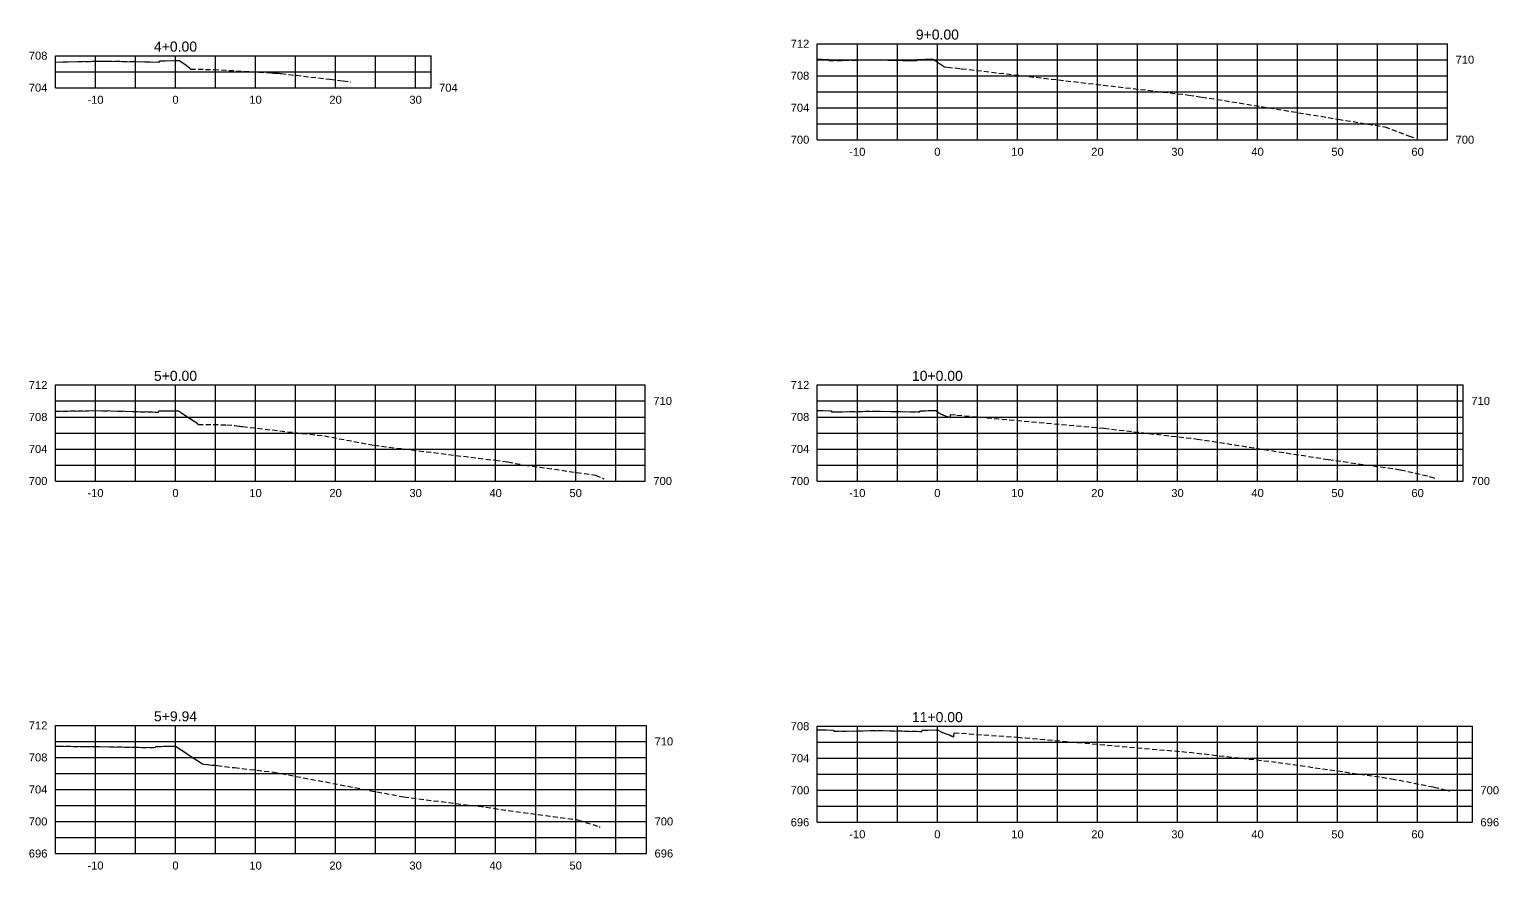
# Model space of a CAD drawing. Header units: millimetres. Extents: x 340454 to 342791, y 6993867 to 6995092.
# Drawn here: x 342430.2 to 342613.7, y 6994181 to 6994286 of the extents above; entities that cross this region are included whole.
import ezdxf

# ---------------------------------------------------------------- set-up
doc = ezdxf.new("R2010")
doc.units = ezdxf.units.MM
doc.header["$LTSCALE"] = 10
doc.linetypes.add('CENTER', pattern=[50.8, 31.75, -6.35, 6.35, -6.35])
doc.linetypes.add('HIDDEN', pattern=[0.375, 0.25, -0.125])
for name, color, linetype in [('_1 SEC_Superfície_Topo', 20, 'Continuous'), ('_1 SEC_Terreno Natural', 80, 'HIDDEN'), ('F-SC-CAIXA', 4, 'Continuous'), ('F-SC-MALHA', 253, 'Continuous'), ('F-SC-MALHA-TXT', 8, 'Continuous')]:
    doc.layers.add(name, color=color, linetype=linetype)
doc.styles.get("Standard").update_dxf_attribs({"font": 'arial.ttf'})

msp = doc.modelspace()

# ---------------------------------------------------------------- linework, layer by layer
at = {"layer": '_1 SEC_Superfície_Topo', "color": 20, "linetype": 'Continuous', "lineweight": -3}
for points in [[(342433.42, 6994281.92), (342438, 6994282.01), (342439.9, 6994282.04), (342444.62, 6994281.95), (342446.4, 6994281.91), (342446.41, 6994281.99), (342446.42, 6994282.02), (342446.42, 6994282.03), (342446.42, 6994282.03), (342446.42, 6994282.03), (342446.43, 6994282.04), (342446.43, 6994282.04), (342446.43, 6994282.04), (342446.43, 6994282.04), (342446.44, 6994282.05), (342446.44, 6994282.05), (342446.45, 6994282.05), (342446.45, 6994282.06), (342446.45, 6994282.06), (342446.46, 6994282.06), (342446.46, 6994282.06), (342446.46, 6994282.06), (342446.47, 6994282.06), (342446.51, 6994282.06), (342446.52, 6994282.06), (342448.28, 6994282.1), (342448.42, 6994282.1), (342448.9, 6994282.11), (342449.1, 6994281.98), (342449.76, 6994281.54), (342449.77, 6994281.52), (342449.78, 6994281.51), (342449.79, 6994281.51), (342449.79, 6994281.5), (342449.91, 6994281.39), (342449.99, 6994281.34), (342450, 6994281.32), (342450.16, 6994281.18), (342450.17, 6994281.17), (342450.31, 6994281.04)], [(342528.61, 6994282.28), (342529.83, 6994282.25), (342529.94, 6994282.25), (342529.99, 6994282.25), (342529.99, 6994282.25), (342529.99, 6994282.25), (342530, 6994282.25), (342530.01, 6994282.25), (342530.01, 6994282.25), (342530.01, 6994282.25), (342530.02, 6994282.25), (342530.02, 6994282.24), (342530.02, 6994282.24), (342530.02, 6994282.24), (342530.03, 6994282.23), (342530.04, 6994282.23), (342530.04, 6994282.23), (342530.04, 6994282.23), (342530.04, 6994282.22), (342530.04, 6994282.21), (342530.04, 6994282.21), (342530.04, 6994282.2), (342530.06, 6994282.1), (342534.73, 6994282.19), (342535.56, 6994282.21), (342539.71, 6994282.12), (342541.06, 6994282.1), (342541.07, 6994282.13), (342541.09, 6994282.21), (342541.09, 6994282.21), (342541.09, 6994282.21), (342541.09, 6994282.22), (342541.09, 6994282.22), (342541.1, 6994282.23), (342541.1, 6994282.23), (342541.1, 6994282.23), (342541.1, 6994282.23), (342541.11, 6994282.24), (342541.11, 6994282.24), (342541.11, 6994282.24), (342541.12, 6994282.24), (342541.12, 6994282.24), (342541.13, 6994282.24), (342541.13, 6994282.24), (342541.14, 6994282.25), (342541.17, 6994282.25), (342541.18, 6994282.25), (342542.5, 6994282.27), (342543.06, 6994282.28), (342543.53, 6994281.97), (342543.61, 6994281.92), (342544.52, 6994281.31)], [(342433.42, 6994238.29), (342437.55, 6994238.36), (342438.42, 6994238.37), (342442.12, 6994238.28), (342446.29, 6994238.18), (342446.29, 6994238.19), (342446.29, 6994238.19), (342446.29, 6994238.19), (342446.29, 6994238.19), (342446.29, 6994238.19), (342446.29, 6994238.19), (342446.3, 6994238.19), (342446.3, 6994238.2), (342446.3, 6994238.2), (342446.3, 6994238.2), (342446.32, 6994238.29), (342446.33, 6994238.3), (342446.33, 6994238.3), (342446.33, 6994238.31), (342446.34, 6994238.32), (342446.34, 6994238.32), (342446.35, 6994238.32), (342446.36, 6994238.33), (342446.37, 6994238.33), (342446.41, 6994238.33), (342446.74, 6994238.33), (342448.42, 6994238.36), (342448.78, 6994238.36), (342449.16, 6994238.11), (342450.72, 6994237.06), (342450.78, 6994237.04), (342450.82, 6994237.02), (342450.84, 6994237.01), (342450.97, 6994236.92), (342451.11, 6994236.79), (342451.14, 6994236.77), (342451.24, 6994236.68), (342451.27, 6994236.65)], [(342528.61, 6994238.39), (342528.68, 6994238.39), (342530.28, 6994238.36), (342530.32, 6994238.36), (342530.33, 6994238.36), (342530.33, 6994238.36), (342530.34, 6994238.36), (342530.35, 6994238.35), (342530.35, 6994238.35), (342530.35, 6994238.35), (342530.36, 6994238.35), (342530.36, 6994238.35), (342530.36, 6994238.34), (342530.37, 6994238.34), (342530.37, 6994238.34), (342530.37, 6994238.34), (342530.37, 6994238.33), (342530.38, 6994238.33), (342530.38, 6994238.32), (342530.38, 6994238.32), (342530.38, 6994238.32), (342530.4, 6994238.23), (342530.4, 6994238.21), (342531.75, 6994238.23), (342535.9, 6994238.31), (342538.36, 6994238.26), (342541.4, 6994238.2), (342541.41, 6994238.25), (342541.43, 6994238.3), (342541.43, 6994238.31), (342541.43, 6994238.31), (342541.43, 6994238.32), (342541.43, 6994238.32), (342541.43, 6994238.32), (342541.44, 6994238.33), (342541.44, 6994238.33), (342541.44, 6994238.33), (342541.45, 6994238.34), (342541.45, 6994238.34), (342541.45, 6994238.34), (342541.46, 6994238.34), (342541.46, 6994238.34), (342541.47, 6994238.34), (342541.47, 6994238.34), (342541.47, 6994238.35), (342541.5, 6994238.35), (342541.52, 6994238.35), (342542.61, 6994238.37), (342543.4, 6994238.38), (342543.61, 6994238.25), (342543.76, 6994238.14), (342544, 6994237.98), (342544.01, 6994237.98), (342544.01, 6994237.98), (342544.02, 6994237.97), (342544.02, 6994237.97), (342544.04, 6994237.96), (342544.04, 6994237.96), (342544.05, 6994237.96), (342544.06, 6994237.96), (342544.07, 6994237.95), (342544.07, 6994237.95), (342544.09, 6994237.94), (342544.09, 6994237.94), (342544.1, 6994237.93), (342544.11, 6994237.93), (342544.12, 6994237.93), (342544.12, 6994237.92), (342544.14, 6994237.92), (342544.14, 6994237.92), (342544.15, 6994237.91), (342544.16, 6994237.91), (342544.17, 6994237.9), (342544.18, 6994237.9), (342544.19, 6994237.89), (342544.19, 6994237.89), (342544.21, 6994237.89), (342544.21, 6994237.88), (342544.23, 6994237.88), (342544.23, 6994237.88), (342544.25, 6994237.87), (342544.25, 6994237.87), (342544.26, 6994237.86), (342544.27, 6994237.86), (342544.28, 6994237.85), (342544.3, 6994237.85), (342544.3, 6994237.85), (342544.32, 6994237.84), (342544.32, 6994237.84), (342544.34, 6994237.83), (342544.34, 6994237.83), (342544.36, 6994237.83), (342544.36, 6994237.82), (342544.38, 6994237.82), (342544.38, 6994237.81), (342544.72, 6994237.68), (342544.72, 6994237.68), (342544.75, 6994237.67), (342544.76, 6994237.67), (342544.79, 6994237.66), (342544.79, 6994237.65), (342544.82, 6994237.64), (342544.83, 6994237.64), (342544.86, 6994237.63), (342544.87, 6994237.63), (342544.9, 6994237.61), (342544.93, 6994237.6), (342544.94, 6994237.6), (342544.97, 6994237.59), (342544.97, 6994237.59), (342545, 6994237.57), (342545.01, 6994237.57), (342545.04, 6994237.56), (342545.05, 6994237.56), (342545.08, 6994237.55), (342545.09, 6994237.54), (342545.12, 6994237.53), (342545.15, 6994237.52), (342545.18, 6994237.51), (342545.18, 6994237.51), (342545.21, 6994237.5), (342545.24, 6994237.49), (342545.27, 6994237.48)], [(342528.61, 6994198.56), (342528.68, 6994198.49), (342529.71, 6994198.47), (342530.56, 6994198.45), (342530.58, 6994198.45), (342530.61, 6994198.45), (342530.61, 6994198.45), (342530.62, 6994198.45), (342530.62, 6994198.45), (342530.62, 6994198.45), (342530.63, 6994198.45), (342530.63, 6994198.45), (342530.64, 6994198.44), (342530.64, 6994198.44), (342530.64, 6994198.44), (342530.65, 6994198.43), (342530.65, 6994198.43), (342530.65, 6994198.43), (342530.65, 6994198.42), (342530.65, 6994198.42), (342530.66, 6994198.42), (342530.66, 6994198.41), (342530.67, 6994198.37), (342530.68, 6994198.3), (342534.31, 6994198.37), (342536.18, 6994198.41), (342537.62, 6994198.38), (342541.68, 6994198.29), (342541.68, 6994198.31), (342541.7, 6994198.4), (342541.7, 6994198.41), (342541.7, 6994198.41), (342541.7, 6994198.41), (342541.71, 6994198.42), (342541.71, 6994198.43), (342541.71, 6994198.43), (342541.72, 6994198.43), (342541.72, 6994198.43), (342541.72, 6994198.43), (342541.73, 6994198.44), (342541.73, 6994198.44), (342541.73, 6994198.44), (342541.74, 6994198.44), (342541.74, 6994198.44), (342541.75, 6994198.44), (342541.75, 6994198.44), (342541.76, 6994198.44), (342541.8, 6994198.44), (342543.46, 6994198.48), (342543.61, 6994198.48), (342543.68, 6994198.48), (342543.71, 6994198.46), (342543.99, 6994198.27), (342544, 6994198.27), (342544, 6994198.27), (342544.01, 6994198.26), (342544.01, 6994198.26), (342544.03, 6994198.25), (342544.03, 6994198.25), (342544.05, 6994198.25), (342544.05, 6994198.25), (342544.07, 6994198.24), (342544.07, 6994198.24), (342544.08, 6994198.23), (342544.08, 6994198.23), (342544.1, 6994198.22), (342544.1, 6994198.22), (342544.12, 6994198.22), (342544.12, 6994198.21), (342544.14, 6994198.21), (342544.14, 6994198.21), (342544.14, 6994198.21), (342544.16, 6994198.2), (342544.16, 6994198.2), (342544.18, 6994198.19), (342544.18, 6994198.19), (342544.2, 6994198.18), (342544.2, 6994198.18), (342544.22, 6994198.18), (342544.22, 6994198.17), (342544.24, 6994198.17), (342545.19, 6994197.8), (342545.21, 6994197.79), (342545.23, 6994197.78), (342545.25, 6994197.78), (342545.26, 6994197.77), (342545.28, 6994197.76), (342545.3, 6994197.75), (342545.32, 6994197.75), (342545.34, 6994197.74), (342545.36, 6994197.73), (342545.38, 6994197.73), (342545.4, 6994197.72), (342545.41, 6994197.71), (342545.43, 6994197.7), (342545.45, 6994197.7), (342545.47, 6994197.69), (342545.49, 6994197.68), (342545.51, 6994197.68), (342545.53, 6994197.67), (342545.55, 6994197.66), (342545.57, 6994197.65), (342545.59, 6994197.65), (342545.61, 6994197.64), (342545.63, 6994197.63), (342545.63, 6994197.63), (342545.65, 6994197.63), (342545.66, 6994197.62), (342545.68, 6994197.61)], [(342433.42, 6994196.46), (342433.74, 6994196.45), (342436.94, 6994196.4), (342438.29, 6994196.41), (342443.22, 6994196.31), (342445.89, 6994196.26), (342445.9, 6994196.33), (342445.91, 6994196.34), (342445.91, 6994196.34), (342445.91, 6994196.35), (342445.91, 6994196.35), (342445.92, 6994196.36), (342445.92, 6994196.36), (342445.93, 6994196.36), (342445.94, 6994196.36), (342445.97, 6994196.36), (342445.98, 6994196.4), (342445.98, 6994196.4), (342445.98, 6994196.4), (342445.98, 6994196.41), (342445.98, 6994196.41), (342445.98, 6994196.41), (342445.99, 6994196.41), (342445.99, 6994196.41), (342445.99, 6994196.41), (342446.01, 6994196.41), (342447.59, 6994196.44), (342448.42, 6994196.46), (342448.43, 6994196.46), (342450.62, 6994195), (342451.8, 6994194.22)]]:
    msp.add_lwpolyline(points, dxfattribs=at)
at = {"layer": '_1 SEC_Terreno Natural', "color": 80, "linetype": 'HIDDEN', "lineweight": -3, "ltscale": 0.25}
for points in [[(342433.42, 6994281.92), (342438, 6994282.01), (342439.9, 6994282.04), (342444.62, 6994281.95), (342446.4, 6994281.91), (342446.41, 6994281.99), (342446.42, 6994282.02), (342446.42, 6994282.03), (342446.42, 6994282.03), (342446.42, 6994282.03), (342446.43, 6994282.04), (342446.43, 6994282.04), (342446.43, 6994282.04), (342446.43, 6994282.04), (342446.44, 6994282.05), (342446.44, 6994282.05), (342446.45, 6994282.05), (342446.45, 6994282.06), (342446.45, 6994282.06), (342446.46, 6994282.06), (342446.46, 6994282.06), (342446.46, 6994282.06), (342446.47, 6994282.06), (342446.51, 6994282.06), (342446.52, 6994282.06), (342448.28, 6994282.1), (342448.42, 6994282.1), (342448.9, 6994282.11), (342449.1, 6994281.98), (342449.76, 6994281.54), (342449.77, 6994281.52), (342449.78, 6994281.51), (342449.79, 6994281.51), (342449.79, 6994281.5), (342449.91, 6994281.39), (342449.99, 6994281.34), (342450, 6994281.32), (342450.16, 6994281.18), (342450.17, 6994281.17), (342450.31, 6994281.04), (342453.22, 6994280.99), (342460.42, 6994280.57), (342460.6, 6994280.56), (342460.71, 6994280.55), (342460.78, 6994280.54), (342460.83, 6994280.54), (342460.87, 6994280.54), (342461.35, 6994280.51), (342461.55, 6994280.49), (342461.62, 6994280.48), (342467.72, 6994279.77), (342469.37, 6994279.58), (342470.34, 6994279.46)], [(342528.61, 6994282.28), (342529.83, 6994282.25), (342529.94, 6994282.25), (342529.99, 6994282.25), (342529.99, 6994282.25), (342529.99, 6994282.25), (342530, 6994282.25), (342530.01, 6994282.25), (342530.01, 6994282.25), (342530.01, 6994282.25), (342530.02, 6994282.25), (342530.02, 6994282.24), (342530.02, 6994282.24), (342530.02, 6994282.24), (342530.03, 6994282.23), (342530.04, 6994282.23), (342530.04, 6994282.23), (342530.04, 6994282.23), (342530.04, 6994282.22), (342530.04, 6994282.21), (342530.04, 6994282.21), (342530.04, 6994282.2), (342530.06, 6994282.1), (342534.73, 6994282.19), (342535.56, 6994282.21), (342539.71, 6994282.12), (342541.06, 6994282.1), (342541.07, 6994282.13), (342541.09, 6994282.21), (342541.09, 6994282.21), (342541.09, 6994282.21), (342541.09, 6994282.22), (342541.09, 6994282.22), (342541.1, 6994282.23), (342541.1, 6994282.23), (342541.1, 6994282.23), (342541.1, 6994282.23), (342541.11, 6994282.24), (342541.11, 6994282.24), (342541.11, 6994282.24), (342541.12, 6994282.24), (342541.12, 6994282.24), (342541.13, 6994282.24), (342541.13, 6994282.24), (342541.14, 6994282.25), (342541.17, 6994282.25), (342541.18, 6994282.25), (342542.5, 6994282.27), (342543.06, 6994282.28), (342543.53, 6994281.97), (342543.61, 6994281.92), (342544.52, 6994281.31), (342544.87, 6994281.28), (342546.49, 6994281.11), (342546.64, 6994281.09), (342575.02, 6994277.8), (342576.65, 6994277.52), (342578.56, 6994277.26), (342593.69, 6994274.78), (342599.5, 6994273.82), (342602.49, 6994272.69), (342603.39, 6994272.42), (342603.4, 6994272.41), (342603.41, 6994272.41)], [(342433.42, 6994238.29), (342437.55, 6994238.36), (342438.42, 6994238.37), (342442.12, 6994238.28), (342446.29, 6994238.18), (342446.29, 6994238.19), (342446.29, 6994238.19), (342446.29, 6994238.19), (342446.29, 6994238.19), (342446.29, 6994238.19), (342446.29, 6994238.19), (342446.3, 6994238.19), (342446.3, 6994238.2), (342446.3, 6994238.2), (342446.3, 6994238.2), (342446.32, 6994238.29), (342446.33, 6994238.3), (342446.33, 6994238.3), (342446.33, 6994238.31), (342446.34, 6994238.32), (342446.34, 6994238.32), (342446.35, 6994238.32), (342446.36, 6994238.33), (342446.37, 6994238.33), (342446.41, 6994238.33), (342446.74, 6994238.33), (342448.42, 6994238.36), (342448.78, 6994238.36), (342449.16, 6994238.11), (342450.72, 6994237.06), (342450.78, 6994237.04), (342450.82, 6994237.02), (342450.84, 6994237.01), (342450.97, 6994236.92), (342451.11, 6994236.79), (342451.14, 6994236.77), (342451.24, 6994236.68), (342451.27, 6994236.65), (342454.83, 6994236.6), (342455.75, 6994236.5), (342455.79, 6994236.49), (342455.85, 6994236.49), (342456.08, 6994236.46), (342456.28, 6994236.44), (342456.31, 6994236.43), (342456.49, 6994236.41), (342456.65, 6994236.39), (342456.78, 6994236.38), (342456.8, 6994236.38), (342457.74, 6994236.27), (342467.02, 6994235.21), (342473.23, 6994234.04), (342488.35, 6994232.17), (342489.95, 6994231.95), (342492.04, 6994231.56), (342500.89, 6994230.32), (342501.85, 6994229.89), (342501.86, 6994229.88), (342501.92, 6994229.84)], [(342528.61, 6994238.39), (342528.68, 6994238.39), (342530.28, 6994238.36), (342530.32, 6994238.36), (342530.33, 6994238.36), (342530.33, 6994238.36), (342530.34, 6994238.36), (342530.35, 6994238.35), (342530.35, 6994238.35), (342530.35, 6994238.35), (342530.36, 6994238.35), (342530.36, 6994238.35), (342530.36, 6994238.34), (342530.37, 6994238.34), (342530.37, 6994238.34), (342530.37, 6994238.34), (342530.37, 6994238.33), (342530.38, 6994238.33), (342530.38, 6994238.32), (342530.38, 6994238.32), (342530.38, 6994238.32), (342530.4, 6994238.23), (342530.4, 6994238.21), (342531.75, 6994238.23), (342535.9, 6994238.31), (342538.36, 6994238.26), (342541.4, 6994238.2), (342541.41, 6994238.25), (342541.43, 6994238.3), (342541.43, 6994238.31), (342541.43, 6994238.31), (342541.43, 6994238.32), (342541.43, 6994238.32), (342541.43, 6994238.32), (342541.44, 6994238.33), (342541.44, 6994238.33), (342541.44, 6994238.33), (342541.45, 6994238.34), (342541.45, 6994238.34), (342541.45, 6994238.34), (342541.46, 6994238.34), (342541.46, 6994238.34), (342541.47, 6994238.34), (342541.47, 6994238.34), (342541.47, 6994238.35), (342541.5, 6994238.35), (342541.52, 6994238.35), (342542.61, 6994238.37), (342543.4, 6994238.38), (342543.61, 6994238.25), (342543.76, 6994238.14), (342544, 6994237.98), (342544.01, 6994237.98), (342544.01, 6994237.98), (342544.02, 6994237.97), (342544.02, 6994237.97), (342544.04, 6994237.96), (342544.04, 6994237.96), (342544.05, 6994237.96), (342544.06, 6994237.96), (342544.07, 6994237.95), (342544.07, 6994237.95), (342544.09, 6994237.94), (342544.09, 6994237.94), (342544.1, 6994237.93), (342544.11, 6994237.93), (342544.12, 6994237.93), (342544.12, 6994237.92), (342544.14, 6994237.92), (342544.14, 6994237.92), (342544.15, 6994237.91), (342544.16, 6994237.91), (342544.17, 6994237.9), (342544.18, 6994237.9), (342544.19, 6994237.89), (342544.19, 6994237.89), (342544.21, 6994237.89), (342544.21, 6994237.88), (342544.23, 6994237.88), (342544.23, 6994237.88), (342544.25, 6994237.87), (342544.25, 6994237.87), (342544.26, 6994237.86), (342544.27, 6994237.86), (342544.28, 6994237.85), (342544.3, 6994237.85), (342544.3, 6994237.85), (342544.32, 6994237.84), (342544.32, 6994237.84), (342544.34, 6994237.83), (342544.34, 6994237.83), (342544.36, 6994237.83), (342544.36, 6994237.82), (342544.38, 6994237.82), (342544.38, 6994237.81), (342544.72, 6994237.68), (342544.72, 6994237.68), (342544.75, 6994237.67), (342544.76, 6994237.67), (342544.79, 6994237.66), (342544.79, 6994237.65), (342544.82, 6994237.64), (342544.83, 6994237.64), (342544.86, 6994237.63), (342544.87, 6994237.63), (342544.9, 6994237.61), (342544.93, 6994237.6), (342544.94, 6994237.6), (342544.97, 6994237.59), (342544.97, 6994237.59), (342545, 6994237.57), (342545.01, 6994237.57), (342545.04, 6994237.56), (342545.05, 6994237.56), (342545.08, 6994237.55), (342545.09, 6994237.54), (342545.12, 6994237.53), (342545.15, 6994237.52), (342545.18, 6994237.51), (342545.18, 6994237.51), (342545.21, 6994237.5), (342545.24, 6994237.49), (342545.27, 6994237.48), (342545.27, 6994237.88), (342546.05, 6994237.81), (342564.45, 6994236.16), (342576.08, 6994234.82), (342592.47, 6994232.26), (342601.49, 6994230.98), (342605.05, 6994230.15), (342605.73, 6994229.94), (342605.73, 6994229.94), (342605.76, 6994229.93)], [(342528.61, 6994198.56), (342528.68, 6994198.49), (342529.71, 6994198.47), (342530.56, 6994198.45), (342530.58, 6994198.45), (342530.61, 6994198.45), (342530.61, 6994198.45), (342530.62, 6994198.45), (342530.62, 6994198.45), (342530.62, 6994198.45), (342530.63, 6994198.45), (342530.63, 6994198.45), (342530.64, 6994198.44), (342530.64, 6994198.44), (342530.64, 6994198.44), (342530.65, 6994198.43), (342530.65, 6994198.43), (342530.65, 6994198.43), (342530.65, 6994198.42), (342530.65, 6994198.42), (342530.66, 6994198.42), (342530.66, 6994198.41), (342530.67, 6994198.37), (342530.68, 6994198.3), (342534.31, 6994198.37), (342536.18, 6994198.41), (342537.62, 6994198.38), (342541.68, 6994198.29), (342541.68, 6994198.31), (342541.7, 6994198.4), (342541.7, 6994198.41), (342541.7, 6994198.41), (342541.7, 6994198.41), (342541.71, 6994198.42), (342541.71, 6994198.43), (342541.71, 6994198.43), (342541.72, 6994198.43), (342541.72, 6994198.43), (342541.72, 6994198.43), (342541.73, 6994198.44), (342541.73, 6994198.44), (342541.73, 6994198.44), (342541.74, 6994198.44), (342541.74, 6994198.44), (342541.75, 6994198.44), (342541.75, 6994198.44), (342541.76, 6994198.44), (342541.8, 6994198.44), (342543.46, 6994198.48), (342543.61, 6994198.48), (342543.68, 6994198.48), (342543.71, 6994198.46), (342543.99, 6994198.27), (342544, 6994198.27), (342544, 6994198.27), (342544.01, 6994198.26), (342544.01, 6994198.26), (342544.03, 6994198.25), (342544.03, 6994198.25), (342544.05, 6994198.25), (342544.05, 6994198.25), (342544.07, 6994198.24), (342544.07, 6994198.24), (342544.08, 6994198.23), (342544.08, 6994198.23), (342544.1, 6994198.22), (342544.1, 6994198.22), (342544.12, 6994198.22), (342544.12, 6994198.21), (342544.14, 6994198.21), (342544.14, 6994198.21), (342544.14, 6994198.21), (342544.16, 6994198.2), (342544.16, 6994198.2), (342544.18, 6994198.19), (342544.18, 6994198.19), (342544.2, 6994198.18), (342544.2, 6994198.18), (342544.22, 6994198.18), (342544.22, 6994198.17), (342544.24, 6994198.17), (342545.19, 6994197.8), (342545.21, 6994197.79), (342545.23, 6994197.78), (342545.25, 6994197.78), (342545.26, 6994197.77), (342545.28, 6994197.76), (342545.3, 6994197.75), (342545.32, 6994197.75), (342545.34, 6994197.74), (342545.36, 6994197.73), (342545.38, 6994197.73), (342545.4, 6994197.72), (342545.41, 6994197.71), (342545.43, 6994197.7), (342545.45, 6994197.7), (342545.47, 6994197.69), (342545.49, 6994197.68), (342545.51, 6994197.68), (342545.53, 6994197.67), (342545.55, 6994197.66), (342545.57, 6994197.65), (342545.59, 6994197.65), (342545.61, 6994197.64), (342545.63, 6994197.63), (342545.63, 6994197.63), (342545.65, 6994197.63), (342545.66, 6994197.62), (342545.68, 6994197.61), (342545.69, 6994198.12), (342553.62, 6994197.56), (342575.09, 6994195.68), (342586.17, 6994194.42), (342600.37, 6994192.38), (342605.65, 6994191.33), (342607.53, 6994190.88), (342607.54, 6994190.88), (342607.62, 6994190.85)], [(342433.42, 6994196.46), (342433.74, 6994196.45), (342436.94, 6994196.4), (342438.29, 6994196.41), (342443.22, 6994196.31), (342445.89, 6994196.26), (342445.9, 6994196.33), (342445.91, 6994196.34), (342445.91, 6994196.34), (342445.91, 6994196.35), (342445.91, 6994196.35), (342445.92, 6994196.36), (342445.92, 6994196.36), (342445.93, 6994196.36), (342445.94, 6994196.36), (342445.97, 6994196.36), (342445.98, 6994196.4), (342445.98, 6994196.4), (342445.98, 6994196.4), (342445.98, 6994196.41), (342445.98, 6994196.41), (342445.98, 6994196.41), (342445.99, 6994196.41), (342445.99, 6994196.41), (342445.99, 6994196.41), (342446.01, 6994196.41), (342447.59, 6994196.44), (342448.42, 6994196.46), (342448.43, 6994196.46), (342450.62, 6994195), (342451.8, 6994194.22), (342451.97, 6994194.2), (342452.43, 6994194.14), (342452.5, 6994194.14), (342452.93, 6994194.09), (342453.28, 6994194.05), (342453.59, 6994194.01), (342453.62, 6994194.01), (342455.79, 6994193.76), (342460.7, 6994193.2), (342476.95, 6994190.1), (342486.28, 6994188.93), (342498.46, 6994187.27), (342498.76, 6994187.21), (342501.34, 6994186.38), (342501.38, 6994186.35), (342501.48, 6994186.29)]]:
    msp.add_lwpolyline(points, dxfattribs=at)
at = {"layer": 'F-SC-CAIXA', "color": 2, "linetype": 'Continuous', "lineweight": -3}
for p, q in [((342605.35, 6994282.21), (342607.35, 6994282.21)), ((342478.35, 6994278.71), (342480.35, 6994278.71)), ((342605.35, 6994272.21), (342607.35, 6994272.21)), ((342505.12, 6994239.57), (342507.12, 6994239.57)), ((342607.32, 6994239.57), (342609.32, 6994239.57)), ((342505.12, 6994229.57), (342507.12, 6994229.57)), ((342607.32, 6994229.57), (342609.32, 6994229.57)), ((342505.27, 6994197.03), (342507.27, 6994197.03)), ((342608.46, 6994190.93), (342610.46, 6994190.93)), ((342505.27, 6994187.03), (342507.27, 6994187.03)), ((342608.46, 6994186.93), (342610.46, 6994186.93)), ((342505.27, 6994183.03), (342507.27, 6994183.03))]:
    msp.add_line(p, q, dxfattribs=at)
at = {"layer": 'F-SC-MALHA', "color": 253, "linetype": 'Continuous', "lineweight": -3}
for p, q in [((342528.61, 6994284.21), (342607.35, 6994284.21)), ((342528.61, 6994272.21), (342528.61, 6994284.21)), ((342533.61, 6994272.21), (342533.61, 6994284.21)), ((342538.61, 6994272.21), (342538.61, 6994284.21)), ((342543.61, 6994272.21), (342543.61, 6994284.21)), ((342548.61, 6994272.21), (342548.61, 6994284.21)), ((342553.61, 6994272.21), (342553.61, 6994284.21)), ((342558.61, 6994272.21), (342558.61, 6994284.21)), ((342563.61, 6994272.21), (342563.61, 6994284.21)), ((342568.61, 6994272.21), (342568.61, 6994284.21)), ((342573.61, 6994272.21), (342573.61, 6994284.21)), ((342578.61, 6994272.21), (342578.61, 6994284.21)), ((342583.61, 6994272.21), (342583.61, 6994284.21)), ((342588.61, 6994272.21), (342588.61, 6994284.21)), ((342593.61, 6994272.21), (342593.61, 6994284.21)), ((342598.61, 6994272.21), (342598.61, 6994284.21)), ((342603.61, 6994272.21), (342603.61, 6994284.21)), ((342607.35, 6994272.21), (342607.35, 6994284.21)), ((342433.42, 6994282.71), (342480.35, 6994282.71)), ((342433.42, 6994278.71), (342433.42, 6994282.71)), ((342438.42, 6994278.71), (342438.42, 6994282.71)), ((342443.42, 6994278.71), (342443.42, 6994282.71)), ((342448.42, 6994278.71), (342448.42, 6994282.71)), ((342453.42, 6994278.71), (342453.42, 6994282.71)), ((342458.42, 6994278.71), (342458.42, 6994282.71)), ((342463.42, 6994278.71), (342463.42, 6994282.71)), ((342468.42, 6994278.71), (342468.42, 6994282.71)), ((342473.42, 6994278.71), (342473.42, 6994282.71)), ((342478.42, 6994278.71), (342478.42, 6994282.71)), ((342480.35, 6994278.71), (342480.35, 6994282.71)), ((342528.61, 6994282.21), (342607.35, 6994282.21)), ((342433.42, 6994280.71), (342480.35, 6994280.71)), ((342528.61, 6994280.21), (342607.35, 6994280.21)), ((342433.42, 6994278.71), (342480.35, 6994278.71)), ((342528.61, 6994278.21), (342607.35, 6994278.21)), ((342528.61, 6994276.21), (342607.35, 6994276.21)), ((342528.61, 6994274.21), (342607.35, 6994274.21)), ((342528.61, 6994272.21), (342607.35, 6994272.21)), ((342433.42, 6994241.57), (342507.12, 6994241.57)), ((342433.42, 6994229.57), (342433.42, 6994241.57)), ((342438.42, 6994229.57), (342438.42, 6994241.57)), ((342443.42, 6994229.57), (342443.42, 6994241.57)), ((342448.42, 6994229.57), (342448.42, 6994241.57)), ((342453.42, 6994229.57), (342453.42, 6994241.57)), ((342458.42, 6994229.57), (342458.42, 6994241.57)), ((342463.42, 6994229.57), (342463.42, 6994241.57)), ((342468.42, 6994229.57), (342468.42, 6994241.57)), ((342473.42, 6994229.57), (342473.42, 6994241.57)), ((342478.42, 6994229.57), (342478.42, 6994241.57)), ((342483.42, 6994229.57), (342483.42, 6994241.57)), ((342488.42, 6994229.57), (342488.42, 6994241.57)), ((342493.42, 6994229.57), (342493.42, 6994241.57)), ((342498.42, 6994229.57), (342498.42, 6994241.57)), ((342503.42, 6994229.57), (342503.42, 6994241.57)), ((342507.12, 6994229.57), (342507.12, 6994241.57)), ((342528.61, 6994241.57), (342609.32, 6994241.57)), ((342528.61, 6994229.57), (342528.61, 6994241.57)), ((342533.61, 6994229.57), (342533.61, 6994241.57)), ((342538.61, 6994229.57), (342538.61, 6994241.57)), ((342543.61, 6994229.57), (342543.61, 6994241.57)), ((342548.61, 6994229.57), (342548.61, 6994241.57)), ((342553.61, 6994229.57), (342553.61, 6994241.57)), ((342558.61, 6994229.57), (342558.61, 6994241.57)), ((342563.61, 6994229.57), (342563.61, 6994241.57)), ((342568.61, 6994229.57), (342568.61, 6994241.57)), ((342573.61, 6994229.57), (342573.61, 6994241.57)), ((342578.61, 6994229.57), (342578.61, 6994241.57)), ((342583.61, 6994229.57), (342583.61, 6994241.57)), ((342588.61, 6994229.57), (342588.61, 6994241.57)), ((342593.61, 6994229.57), (342593.61, 6994241.57)), ((342598.61, 6994229.57), (342598.61, 6994241.57)), ((342603.61, 6994229.57), (342603.61, 6994241.57)), ((342608.61, 6994229.57), (342608.61, 6994241.57)), ((342609.32, 6994229.57), (342609.32, 6994241.57)), ((342433.42, 6994239.57), (342507.12, 6994239.57)), ((342528.61, 6994239.57), (342609.32, 6994239.57)), ((342433.42, 6994237.57), (342507.12, 6994237.57)), ((342528.61, 6994237.57), (342609.32, 6994237.57)), ((342433.42, 6994235.57), (342507.12, 6994235.57)), ((342528.61, 6994235.57), (342609.32, 6994235.57)), ((342433.42, 6994233.57), (342507.12, 6994233.57)), ((342528.61, 6994233.57), (342609.32, 6994233.57)), ((342433.42, 6994231.57), (342507.12, 6994231.57)), ((342528.61, 6994231.57), (342609.32, 6994231.57)), ((342433.42, 6994229.57), (342507.12, 6994229.57)), ((342528.61, 6994229.57), (342609.32, 6994229.57)), ((342433.42, 6994199.03), (342507.27, 6994199.03)), ((342433.42, 6994183.03), (342433.42, 6994199.03)), ((342438.42, 6994183.03), (342438.42, 6994199.03)), ((342443.42, 6994183.03), (342443.42, 6994199.03)), ((342448.42, 6994183.03), (342448.42, 6994199.03)), ((342453.42, 6994183.03), (342453.42, 6994199.03)), ((342458.42, 6994183.03), (342458.42, 6994199.03)), ((342463.42, 6994183.03), (342463.42, 6994199.03)), ((342468.42, 6994183.03), (342468.42, 6994199.03)), ((342473.42, 6994183.03), (342473.42, 6994199.03)), ((342478.42, 6994183.03), (342478.42, 6994199.03)), ((342483.42, 6994183.03), (342483.42, 6994199.03)), ((342488.42, 6994183.03), (342488.42, 6994199.03)), ((342493.42, 6994183.03), (342493.42, 6994199.03)), ((342498.42, 6994183.03), (342498.42, 6994199.03)), ((342503.42, 6994183.03), (342503.42, 6994199.03)), ((342507.27, 6994183.03), (342507.27, 6994199.03)), ((342528.61, 6994198.93), (342610.46, 6994198.93)), ((342528.61, 6994186.93), (342528.61, 6994198.93)), ((342533.61, 6994186.93), (342533.61, 6994198.93)), ((342538.61, 6994186.93), (342538.61, 6994198.93)), ((342543.61, 6994186.93), (342543.61, 6994198.93)), ((342548.61, 6994186.93), (342548.61, 6994198.93)), ((342553.61, 6994186.93), (342553.61, 6994198.93)), ((342558.61, 6994186.93), (342558.61, 6994198.93)), ((342563.61, 6994186.93), (342563.61, 6994198.93)), ((342568.61, 6994186.93), (342568.61, 6994198.93)), ((342573.61, 6994186.93), (342573.61, 6994198.93)), ((342578.61, 6994186.93), (342578.61, 6994198.93)), ((342583.61, 6994186.93), (342583.61, 6994198.93)), ((342588.61, 6994186.93), (342588.61, 6994198.93)), ((342593.61, 6994186.93), (342593.61, 6994198.93)), ((342598.61, 6994186.93), (342598.61, 6994198.93)), ((342603.61, 6994186.93), (342603.61, 6994198.93)), ((342608.61, 6994186.93), (342608.61, 6994198.93)), ((342610.46, 6994186.93), (342610.46, 6994198.93)), ((342433.42, 6994197.03), (342507.27, 6994197.03)), ((342528.61, 6994196.93), (342610.46, 6994196.93)), ((342433.42, 6994195.03), (342507.27, 6994195.03)), ((342528.61, 6994194.93), (342610.46, 6994194.93)), ((342433.42, 6994193.03), (342507.27, 6994193.03)), ((342528.61, 6994192.93), (342610.46, 6994192.93)), ((342433.42, 6994191.03), (342507.27, 6994191.03)), ((342528.61, 6994190.93), (342610.46, 6994190.93)), ((342433.42, 6994189.03), (342507.27, 6994189.03)), ((342528.61, 6994188.93), (342610.46, 6994188.93)), ((342433.42, 6994187.03), (342507.27, 6994187.03)), ((342528.61, 6994186.93), (342610.46, 6994186.93)), ((342433.42, 6994185.03), (342507.27, 6994185.03)), ((342433.42, 6994183.03), (342507.27, 6994183.03))]:
    msp.add_line(p, q, dxfattribs=at)
at = {"layer": 'F-SC-MALHA-TXT', "color": 3, "linetype": 'CENTER', "lineweight": -3}
for p, q in [((342543.61, 6994272.21), (342543.61, 6994284.21)), ((342448.42, 6994278.71), (342448.42, 6994282.71)), ((342448.42, 6994229.57), (342448.42, 6994241.57)), ((342543.61, 6994229.57), (342543.61, 6994241.57)), ((342448.42, 6994183.03), (342448.42, 6994199.03)), ((342543.61, 6994186.93), (342543.61, 6994198.93))]:
    msp.add_line(p, q, dxfattribs=at)

# ---------------------------------------------------------------- texts
at = {"layer": 'F-SC-MALHA-TXT', "color": 3, "linetype": 'Continuous', "lineweight": -3}
for s, insert, char_height, attachment_point in [('9+0.00', (342543.61, 6994284.71), 1.25, 8), ('4+0.00', (342448.42, 6994283.21), 1.25, 8), ('712', (342527.61, 6994284.21), 1, 6), ('708', (342432.42, 6994282.71), 1, 6), ('710', (342608.35, 6994282.21), 1, 4), ('708', (342527.61, 6994280.21), 1, 6), ('704', (342432.42, 6994278.71), 1, 6), ('704', (342481.35, 6994278.71), 1, 4), ('-10', (342438.42, 6994277.71), 1, 2), ('0', (342448.42, 6994277.71), 1, 2), ('0', (342448.42, 6994277.71), 1, 2), ('10', (342458.42, 6994277.71), 1, 2), ('20', (342468.42, 6994277.71), 1, 2), ('30', (342478.42, 6994277.71), 1, 2), ('704', (342527.61, 6994276.21), 1, 6), ('700', (342527.61, 6994272.21), 1, 6), ('700', (342608.35, 6994272.21), 1, 4), ('-10', (342533.61, 6994271.21), 1, 2), ('0', (342543.61, 6994271.21), 1, 2), ('0', (342543.61, 6994271.21), 1, 2), ('10', (342553.61, 6994271.21), 1, 2), ('20', (342563.61, 6994271.21), 1, 2), ('30', (342573.61, 6994271.21), 1, 2), ('40', (342583.61, 6994271.21), 1, 2), ('50', (342593.61, 6994271.21), 1, 2), ('60', (342603.61, 6994271.21), 1, 2), ('5+0.00', (342448.42, 6994242.07), 1.25, 8), ('10+0.00', (342543.61, 6994242.07), 1.25, 8), ('712', (342432.42, 6994241.57), 1, 6), ('712', (342527.61, 6994241.57), 1, 6), ('710', (342508.12, 6994239.57), 1, 4), ('710', (342610.32, 6994239.57), 1, 4), ('708', (342432.42, 6994237.57), 1, 6), ('708', (342527.61, 6994237.57), 1, 6), ('704', (342432.42, 6994233.57), 1, 6), ('704', (342527.61, 6994233.57), 1, 6), ('700', (342432.42, 6994229.57), 1, 6), ('-10', (342438.42, 6994228.57), 1, 2), ('0', (342448.42, 6994228.57), 1, 2), ('0', (342448.42, 6994228.57), 1, 2), ('10', (342458.42, 6994228.57), 1, 2), ('20', (342468.42, 6994228.57), 1, 2), ('30', (342478.42, 6994228.57), 1, 2), ('40', (342488.42, 6994228.57), 1, 2), ('50', (342498.42, 6994228.57), 1, 2), ('700', (342508.12, 6994229.57), 1, 4), ('700', (342527.61, 6994229.57), 1, 6), ('-10', (342533.61, 6994228.57), 1, 2), ('0', (342543.61, 6994228.57), 1, 2), ('0', (342543.61, 6994228.57), 1, 2), ('10', (342553.61, 6994228.57), 1, 2), ('20', (342563.61, 6994228.57), 1, 2), ('30', (342573.61, 6994228.57), 1, 2), ('40', (342583.61, 6994228.57), 1, 2), ('50', (342593.61, 6994228.57), 1, 2), ('60', (342603.61, 6994228.57), 1, 2), ('700', (342610.32, 6994229.57), 1, 4), ('5+9.94', (342448.42, 6994199.53), 1.25, 8), ('712', (342432.42, 6994199.03), 1, 6), ('708', (342527.61, 6994198.93), 1, 6), ('11+0.00', (342543.61, 6994199.43), 1.25, 8), ('710', (342508.27, 6994197.03), 1, 4), ('708', (342432.42, 6994195.03), 1, 6), ('704', (342527.61, 6994194.93), 1, 6), ('704', (342432.42, 6994191.03), 1, 6), ('700', (342527.61, 6994190.93), 1, 6), ('700', (342611.46, 6994190.93), 1, 4), ('700', (342432.42, 6994187.03), 1, 6), ('700', (342508.27, 6994187.03), 1, 4), ('696', (342527.61, 6994186.93), 1, 6), ('696', (342611.46, 6994186.93), 1, 4), ('-10', (342533.61, 6994185.93), 1, 2), ('0', (342543.61, 6994185.93), 1, 2), ('0', (342543.61, 6994185.93), 1, 2), ('10', (342553.61, 6994185.93), 1, 2), ('20', (342563.61, 6994185.93), 1, 2), ('30', (342573.61, 6994185.93), 1, 2), ('40', (342583.61, 6994185.93), 1, 2), ('50', (342593.61, 6994185.93), 1, 2), ('60', (342603.61, 6994185.93), 1, 2), ('696', (342432.42, 6994183.03), 1, 6), ('696', (342508.27, 6994183.03), 1, 4), ('-10', (342438.42, 6994182.03), 1, 2), ('0', (342448.42, 6994182.03), 1, 2), ('0', (342448.42, 6994182.03), 1, 2), ('10', (342458.42, 6994182.03), 1, 2), ('20', (342468.42, 6994182.03), 1, 2), ('30', (342478.42, 6994182.03), 1, 2), ('40', (342488.42, 6994182.03), 1, 2), ('50', (342498.42, 6994182.03), 1, 2)]:
    msp.add_mtext(s, dxfattribs=dict(at, insert=insert, char_height=char_height, attachment_point=attachment_point))

doc.saveas('drawing.dxf')
